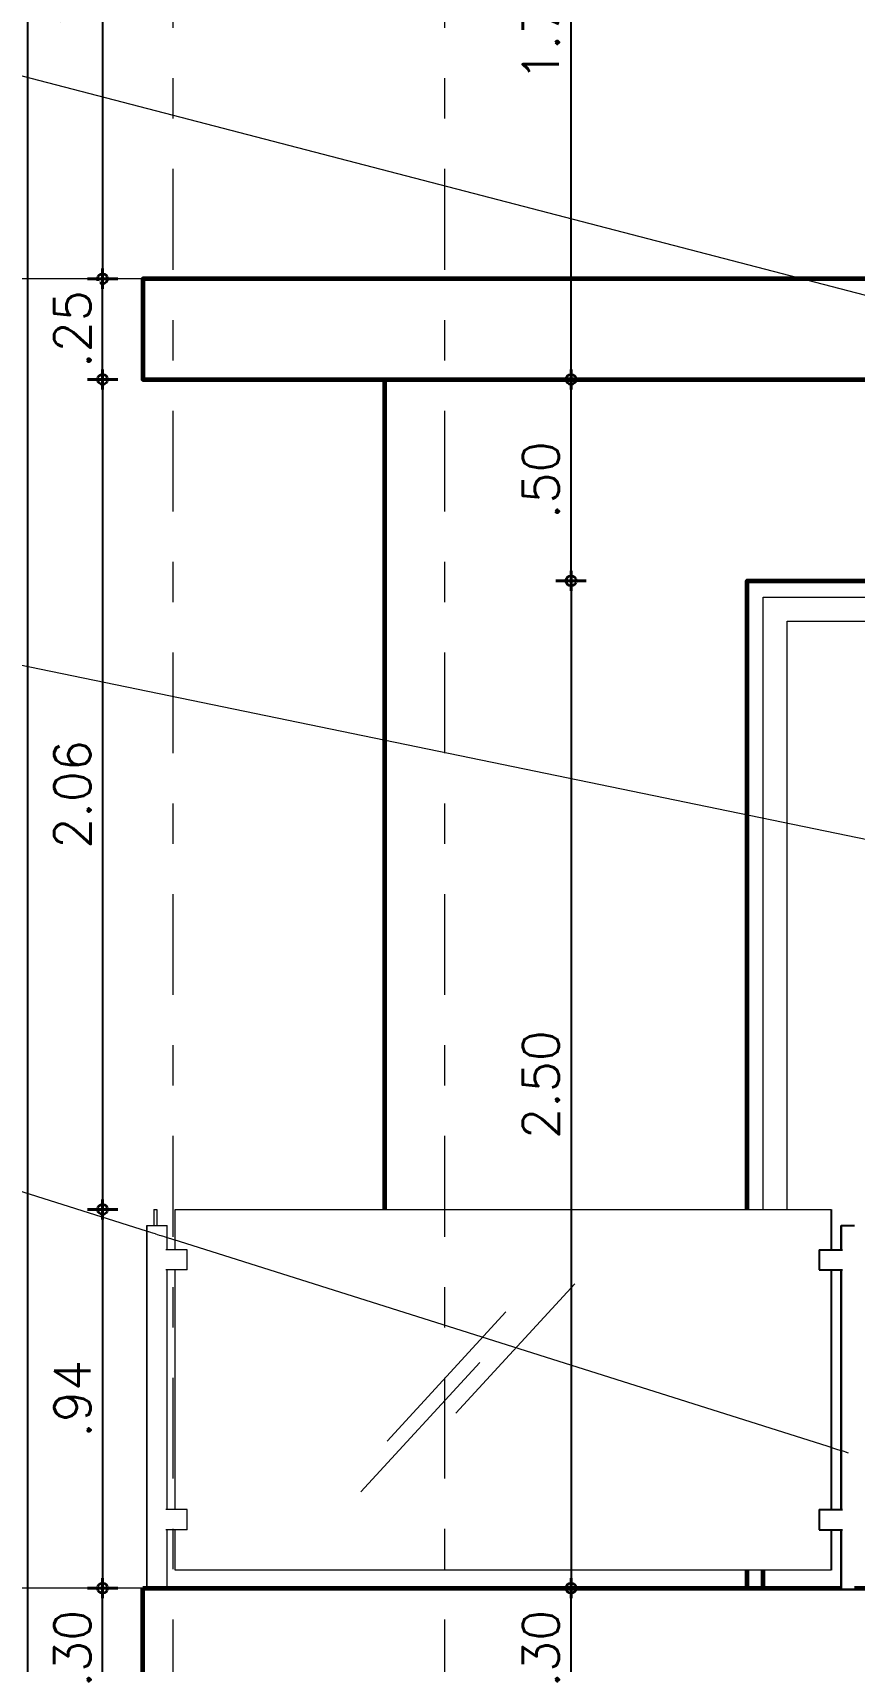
# Model space of a CAD drawing. Header units: metres. Extents: x -50 to 76, y -61 to 14.
# Drawn here: x -45.851 to -43.81, y -35.728 to -31.685 of the extents above; entities that cross this region are included whole.
import ezdxf

# ---------------------------------------------------------------- set-up
doc = ezdxf.new("R2010")
doc.units = ezdxf.units.M
doc.header["$MEASUREMENT"] = 0
doc.set_wipeout_variables(frame=1)
for name, pattern in [('CENTERX2', [4, 2.5, -0.5, 0.5, -0.5]), ('DASHDOT2', [0.5, 0.25, -0.125, 0, -0.125]), ('Wipeout_Contour', [1, 0, -1])]:
    doc.linetypes.add(name, pattern=pattern)
for name, color, linetype, lineweight in [('0_Pluma_Nº__1', 153, 'Continuous', 13), ('1 BARANDAS', 173, 'Continuous', 25), ('1 CALCAS', 255, 'Continuous', 60), ('1 NIVELES', 145, 'Continuous', 18), ('1 PUERTAS', 251, 'Continuous', 18), ('COTA10', 153, 'Continuous', 13), ('COTAS', 251, 'Continuous', 35), ('EJES', 251, 'CENTERX2', 0), ('Interior - Escaleras & Barandillas_Pluma_Nº__11', 171, 'Continuous', 18)]:
    doc.layers.add(name, color=color, linetype=linetype, lineweight=lineweight)
doc.layers.add('Interior - Escaleras & Barandillas', color=7, linetype='Continuous')
doc.layers.add('Interior - Escaleras & Barandillas_Pluma_Nº__91', color=171, linetype='Continuous', lineweight=13, true_color=0xaaaaff)
doc.styles.add('cotas', font='romans.shx')
doc.dimstyles.new('COT-50', dxfattribs={"dimscale": 0.5, "dimtxt": 0.18, "dimasz": 0.05, "dimexe": 0.08, "dimexo": 0.1, "dimgap": 0.06, "dimtad": 1, "dimzin": 4, "dimdsep": 46, "dimtxsty": 'cotas', "dimblk1": 'COTA', "dimblk2": 'COTA', "dimsah": 1, "dimcen": 0.09, "dimse1": 1, "dimse2": 1, "dimclrd": 256, "dimclre": 253, "dimclrt": 14, "dimadec": 0, "dimazin": 0, "dimtfac": 1, "dimtix": 1, "dimtmove": 0, "dimatfit": 3, "dimldrblk": 'COTA', "dimfxl": 1, "dimtfill": 1, "dimtfillclr": 256, "dimtolj": 1, "dimtzin": 12, "dimarcsym": 0})

# ---------------------------------------------------------------- blocks, each defined once
blk = doc.blocks.new('COTA')
for p, q in [((-1, 0), (1, 0)), ((0, 1.5), (0, -1.5))]:
    blk.add_line(p, q)
blk.add_circle((0, 0), 0.5)
blk = doc.blocks.new('*D674')
at = {"layer": 'COTAS', "lineweight": -2, "transparency": 16777216}
blk.add_line((-45.8625, -38.7713), (-45.8625, -30.8213), dxfattribs=at)
at = {"layer": 'Defpoints', "color": 0, "transparency": 16777216}
for p in [(-45.8625, -30.7963), (-42.0768, -30.7963), (-45.4823, -38.7963)]:
    blk.add_point(p, dxfattribs=at)
at = {"layer": 'COTAS', "lineweight": -2, "transparency": 16777216, "xscale": 0.025, "yscale": 0.025, "zscale": 0.025}
for p, rotation in [((-45.8625, -30.7963), 90), ((-45.8625, -38.7963), 270)]:
    blk.add_blockref('COTA', p, dxfattribs=dict(at, rotation=rotation))
at = {"layer": 'COTAS', "color": 14, "transparency": 16777216, "insert": (-45.9375, -34.7963), "char_height": 0.09, "attachment_point": 5, "rotation": 90, "style": 'cotas', "bg_fill": 3, "box_fill_scale": 1.25, "bg_fill_color": 256, "bg_fill_true_color": 13158600, "bg_fill_transparency": 0}
blk.add_mtext('\\A1;8.00', dxfattribs=at)
blk = doc.blocks.new('*D675')
at = {"layer": 'COTAS', "lineweight": -2, "transparency": 16777216}
blk.add_line((-45.6768, -30.8213), (-45.6768, -32.2713), dxfattribs=at)
at = {"layer": 'Defpoints', "color": 0, "transparency": 16777216}
for p in [(-42.0768, -30.7963), (-45.6768, -32.2963), (-42.0768, -32.2963)]:
    blk.add_point(p, dxfattribs=at)
at = {"layer": 'COTAS', "lineweight": -2, "transparency": 16777216, "xscale": 0.025, "yscale": 0.025, "zscale": 0.025}
for p, rotation in [((-45.6768, -30.7963), 90), ((-45.6768, -32.2963), 270)]:
    blk.add_blockref('COTA', p, dxfattribs=dict(at, rotation=rotation))
at = {"layer": 'COTAS', "color": 14, "transparency": 16777216, "insert": (-45.7518, -31.5463), "char_height": 0.09, "attachment_point": 5, "rotation": 90, "style": 'cotas', "bg_fill": 3, "box_fill_scale": 1.25, "bg_fill_color": 256, "bg_fill_true_color": 13158600, "bg_fill_transparency": 0}
blk.add_mtext('\\A1;1.50', dxfattribs=at)
blk = doc.blocks.new('*D676')
at = {"layer": 'COTAS', "lineweight": -2, "transparency": 16777216}
blk.add_line((-45.6768, -32.5213), (-45.6768, -32.3213), dxfattribs=at)
at = {"layer": 'Defpoints', "color": 0, "transparency": 16777216}
for p in [(-45.5768, -32.2963), (-45.5768, -32.5463)]:
    blk.add_point(p, dxfattribs=at)
at = {"layer": 'COTAS', "lineweight": -2, "transparency": 16777216, "xscale": 0.025, "yscale": 0.025, "zscale": 0.025}
for p, rotation in [((-45.6768, -32.2963), 90), ((-45.6768, -32.5463), 270)]:
    blk.add_blockref('COTA', p, dxfattribs=dict(at, rotation=rotation))
at = {"layer": 'COTAS', "color": 14, "transparency": 16777216, "insert": (-45.7518, -32.4213), "char_height": 0.09, "attachment_point": 5, "rotation": 90, "style": 'cotas', "bg_fill": 3, "box_fill_scale": 1.25, "bg_fill_color": 256, "bg_fill_true_color": 13158600, "bg_fill_transparency": 0}
blk.add_mtext('\\A1;.25', dxfattribs=at)
at = {"layer": 'Defpoints', "color": 0, "transparency": 16777216}
blk.add_point((-45.6768, -32.2963), dxfattribs=at)
blk = doc.blocks.new('*D677')
at = {"layer": 'COTAS', "lineweight": -2, "transparency": 16777216}
blk.add_line((-45.6768, -32.5713), (-45.6768, -34.5813), dxfattribs=at)
at = {"layer": 'Defpoints', "color": 0, "transparency": 16777216}
for p in [(-45.5768, -32.5463), (-45.6768, -34.6063), (-45.4969, -34.6063)]:
    blk.add_point(p, dxfattribs=at)
at = {"layer": 'COTAS', "lineweight": -2, "transparency": 16777216, "xscale": 0.025, "yscale": 0.025, "zscale": 0.025}
for p, rotation in [((-45.6768, -32.5463), 90), ((-45.6768, -34.6063), 270)]:
    blk.add_blockref('COTA', p, dxfattribs=dict(at, rotation=rotation))
at = {"layer": 'COTAS', "color": 14, "transparency": 16777216, "insert": (-45.7518, -33.5763), "char_height": 0.09, "attachment_point": 5, "rotation": 90, "style": 'cotas', "bg_fill": 3, "box_fill_scale": 1.25, "bg_fill_color": 256, "bg_fill_true_color": 13158600, "bg_fill_transparency": 0}
blk.add_mtext('\\A1;2.06', dxfattribs=at)
blk = doc.blocks.new('*D678')
at = {"layer": 'COTAS', "lineweight": -2, "transparency": 16777216}
blk.add_line((-45.6768, -34.6313), (-45.6768, -35.5213), dxfattribs=at)
at = {"layer": 'Defpoints', "color": 0, "transparency": 16777216}
for p in [(-45.4969, -34.6063), (-45.6768, -35.5463), (-45.5768, -35.5463)]:
    blk.add_point(p, dxfattribs=at)
at = {"layer": 'COTAS', "lineweight": -2, "transparency": 16777216, "xscale": 0.025, "yscale": 0.025, "zscale": 0.025}
for p, rotation in [((-45.6768, -34.6063), 90), ((-45.6768, -35.5463), 270)]:
    blk.add_blockref('COTA', p, dxfattribs=dict(at, rotation=rotation))
at = {"layer": 'COTAS', "color": 14, "transparency": 16777216, "insert": (-45.7518, -35.0763), "char_height": 0.09, "attachment_point": 5, "rotation": 90, "style": 'cotas', "bg_fill": 3, "box_fill_scale": 1.25, "bg_fill_color": 256, "bg_fill_true_color": 13158600, "bg_fill_transparency": 0}
blk.add_mtext('\\A1;.94', dxfattribs=at)
blk = doc.blocks.new('*D679')
at = {"layer": 'COTAS', "lineweight": -2, "transparency": 16777216}
blk.add_line((-45.6768, -35.8213), (-45.6768, -35.5713), dxfattribs=at)
at = {"layer": 'Defpoints', "color": 0, "transparency": 16777216}
for p in [(-45.6768, -35.5463), (-45.5768, -35.5463), (-45.5768, -35.8463)]:
    blk.add_point(p, dxfattribs=at)
at = {"layer": 'COTAS', "lineweight": -2, "transparency": 16777216, "xscale": 0.025, "yscale": 0.025, "zscale": 0.025}
for p, rotation in [((-45.6768, -35.5463), 90), ((-45.6768, -35.8463), 270)]:
    blk.add_blockref('COTA', p, dxfattribs=dict(at, rotation=rotation))
at = {"layer": 'COTAS', "color": 14, "transparency": 16777216, "insert": (-45.7518, -35.6963), "char_height": 0.09, "attachment_point": 5, "rotation": 90, "style": 'cotas', "bg_fill": 3, "box_fill_scale": 1.25, "bg_fill_color": 256, "bg_fill_true_color": 13158600, "bg_fill_transparency": 0}
blk.add_mtext('\\A1;.30', dxfattribs=at)
blk = doc.blocks.new('*D685')
at = {"layer": 'COTAS', "lineweight": -2, "transparency": 16777216}
blk.add_line((-44.5138, -35.8213), (-44.5138, -35.5713), dxfattribs=at)
at = {"layer": 'Defpoints', "color": 0, "transparency": 16777216}
for p in [(-45.5768, -35.5463), (-44.5138, -35.5463), (-45.5768, -35.8463)]:
    blk.add_point(p, dxfattribs=at)
at = {"layer": 'COTAS', "lineweight": -2, "transparency": 16777216, "xscale": 0.025, "yscale": 0.025, "zscale": 0.025}
for p, rotation in [((-44.5138, -35.5463), 90), ((-44.5138, -35.8463), 270)]:
    blk.add_blockref('COTA', p, dxfattribs=dict(at, rotation=rotation))
at = {"layer": 'COTAS', "color": 14, "transparency": 16777216, "insert": (-44.5888, -35.6963), "char_height": 0.09, "attachment_point": 5, "rotation": 90, "style": 'cotas', "bg_fill": 3, "box_fill_scale": 1.25, "bg_fill_color": 256, "bg_fill_true_color": 13158600, "bg_fill_transparency": 0}
blk.add_mtext('\\A1;.30', dxfattribs=at)
blk = doc.blocks.new('*D686')
at = {"layer": 'COTAS', "lineweight": -2, "transparency": 16777216}
blk.add_line((-44.5138, -33.0713), (-44.5138, -35.5213), dxfattribs=at)
at = {"layer": 'Defpoints', "color": 0, "transparency": 16777216}
for p in [(-44.0768, -33.0463), (-44.5138, -35.5463), (-44.0768, -35.5463)]:
    blk.add_point(p, dxfattribs=at)
at = {"layer": 'COTAS', "lineweight": -2, "transparency": 16777216, "xscale": 0.025, "yscale": 0.025, "zscale": 0.025}
for p, rotation in [((-44.5138, -33.0463), 90), ((-44.5138, -35.5463), 270)]:
    blk.add_blockref('COTA', p, dxfattribs=dict(at, rotation=rotation))
at = {"layer": 'COTAS', "color": 14, "transparency": 16777216, "insert": (-44.5888, -34.2963), "char_height": 0.09, "attachment_point": 5, "rotation": 90, "style": 'cotas', "bg_fill": 3, "box_fill_scale": 1.25, "bg_fill_color": 256, "bg_fill_true_color": 13158600, "bg_fill_transparency": 0}
blk.add_mtext('\\A1;2.50', dxfattribs=at)
blk = doc.blocks.new('*D687')
at = {"layer": 'COTAS', "lineweight": -2, "transparency": 16777216}
blk.add_line((-44.5138, -33.0213), (-44.5138, -32.5713), dxfattribs=at)
at = {"layer": 'Defpoints', "color": 0, "transparency": 16777216}
for p in [(-44.5138, -32.5463), (-42.0768, -32.5463), (-42.0768, -33.0463)]:
    blk.add_point(p, dxfattribs=at)
at = {"layer": 'COTAS', "lineweight": -2, "transparency": 16777216, "xscale": 0.025, "yscale": 0.025, "zscale": 0.025}
for p, rotation in [((-44.5138, -32.5463), 90), ((-44.5138, -33.0463), 270)]:
    blk.add_blockref('COTA', p, dxfattribs=dict(at, rotation=rotation))
at = {"layer": 'COTAS', "color": 14, "transparency": 16777216, "insert": (-44.5888, -32.7963), "char_height": 0.09, "attachment_point": 5, "rotation": 90, "style": 'cotas', "bg_fill": 3, "box_fill_scale": 1.25, "bg_fill_color": 256, "bg_fill_true_color": 13158600, "bg_fill_transparency": 0}
blk.add_mtext('\\A1;.50', dxfattribs=at)
blk = doc.blocks.new('*D688')
at = {"layer": 'COTAS', "lineweight": -2, "transparency": 16777216}
blk.add_line((-44.5138, -32.5213), (-44.5138, -30.8213), dxfattribs=at)
at = {"layer": 'Defpoints', "color": 0, "transparency": 16777216}
for p in [(-44.5138, -30.7963), (-42.0768, -30.7963), (-42.0768, -32.5463)]:
    blk.add_point(p, dxfattribs=at)
at = {"layer": 'COTAS', "lineweight": -2, "transparency": 16777216, "xscale": 0.025, "yscale": 0.025, "zscale": 0.025}
for p, rotation in [((-44.5138, -30.7963), 90), ((-44.5138, -32.5463), 270)]:
    blk.add_blockref('COTA', p, dxfattribs=dict(at, rotation=rotation))
at = {"layer": 'COTAS', "color": 14, "transparency": 16777216, "insert": (-44.5888, -31.6713), "char_height": 0.09, "attachment_point": 5, "rotation": 90, "style": 'cotas', "bg_fill": 3, "box_fill_scale": 1.25, "bg_fill_color": 256, "bg_fill_true_color": 13158600, "bg_fill_transparency": 0}
blk.add_mtext('\\A1;1.75', dxfattribs=at)

msp = doc.modelspace()

# ---------------------------------------------------------------- linework, layer by layer
at = {"layer": '0_Pluma_Nº__1', "color": 7, "linetype": 'Continuous', "lineweight": 13}
msp.add_line((-45.4823, -32.2963), (-45.8823, -32.2963), dxfattribs=at)
at = {"layer": '1 CALCAS'}
msp.add_lwpolyline([(-42.0768, -32.2963), (-45.5768, -32.2963), (-45.5768, -32.5463), (-42.0768, -32.5463)], dxfattribs=at)

# ---------------------------------------------------------------- wipeouts: each hides what was drawn before it
at = {"ltscale": 28.804968}
msp.add_wipeout([(-43.843, -35.3513), (-43.8427, -35.3513), (-43.8427, -34.7563), (-43.843, -34.7563)], dxfattribs=at).dxf.layer = '1 BARANDAS'
at = {"color": 254, "linetype": 'Wipeout_Contour', "lineweight": 0, "ltscale": 44.095804}
msp.add_wipeout([(-45.5499, -34.6463), (-45.5463, -34.6463), (-45.5419, -34.6463), (-45.5419, -34.6063), (-45.5499, -34.6063)], dxfattribs=at).dxf.layer = 'Interior - Escaleras & Barandillas'

# ---------------------------------------------------------------- next in the draw order: linework, layer by layer
at = {"layer": 'Interior - Escaleras & Barandillas_Pluma_Nº__11', "color": 171, "linetype": 'Continuous', "lineweight": 18}
for p, q in [((-45.5499, -34.6063), (-45.5499, -34.6463)), ((-45.5499, -34.6063), (-45.5419, -34.6063)), ((-45.5419, -34.6063), (-45.5419, -34.6463))]:
    msp.add_line(p, q, dxfattribs=at)

# ---------------------------------------------------------------- next in the draw order: wipeouts: each hides what was drawn before it
at = {"ltscale": 28.802956}
msp.add_wipeout([(-43.8427, -34.7563), (-43.8427, -35.3513), (-43.8418, -35.3513), (-43.8418, -34.7563)], dxfattribs=at).dxf.layer = '1 BARANDAS'

# ---------------------------------------------------------------- next in the draw order: wipeouts: each hides what was drawn before it
at = {"ltscale": 28.798958}
msp.add_wipeout([(-43.8418, -34.7563), (-43.8418, -35.3513), (-43.8403, -35.3513), (-43.8403, -34.7563)], dxfattribs=at).dxf.layer = '1 BARANDAS'
at = {"color": 254, "linetype": 'Wipeout_Contour', "lineweight": 0, "ltscale": 34.812206}
msp.add_wipeout([(-45.5669, -35.5463), (-45.5666, -35.5463), (-45.5666, -34.6463), (-45.5669, -34.6463)], dxfattribs=at).dxf.layer = 'Interior - Escaleras & Barandillas'

# ---------------------------------------------------------------- next in the draw order: wipeouts: each hides what was drawn before it
at = {"color": 254, "linetype": 'Wipeout_Contour', "lineweight": 0, "ltscale": 34.809524}
msp.add_wipeout([(-45.5666, -35.5463), (-45.5654, -35.5463), (-45.5654, -34.6463), (-45.5666, -34.6463)], dxfattribs=at).dxf.layer = 'Interior - Escaleras & Barandillas'

# ---------------------------------------------------------------- next in the draw order: wipeouts: each hides what was drawn before it
at = {"color": 254, "linetype": 'Wipeout_Contour', "lineweight": 0, "ltscale": 34.804208}
msp.add_wipeout([(-45.5654, -35.5463), (-45.5636, -35.5463), (-45.5636, -34.6463), (-45.5654, -34.6463)], dxfattribs=at).dxf.layer = 'Interior - Escaleras & Barandillas'

# ---------------------------------------------------------------- next in the draw order: wipeouts: each hides what was drawn before it
at = {"color": 254, "linetype": 'Wipeout_Contour', "lineweight": 0, "ltscale": 34.796419}
msp.add_wipeout([(-45.5636, -35.5463), (-45.5611, -35.5463), (-45.5611, -34.6463), (-45.5636, -34.6463)], dxfattribs=at).dxf.layer = 'Interior - Escaleras & Barandillas'

# ---------------------------------------------------------------- next in the draw order: wipeouts: each hides what was drawn before it
at = {"color": 254, "linetype": 'Wipeout_Contour', "lineweight": 0, "ltscale": 34.786395}
msp.add_wipeout([(-45.5611, -34.6463), (-45.5611, -35.5463), (-45.558, -35.5463), (-45.558, -34.6463)], dxfattribs=at).dxf.layer = 'Interior - Escaleras & Barandillas'

# ---------------------------------------------------------------- next in the draw order: wipeouts: each hides what was drawn before it
at = {"color": 254, "linetype": 'Wipeout_Contour', "lineweight": 0, "ltscale": 34.774441}
msp.add_wipeout([(-45.558, -35.5463), (-45.5544, -35.5463), (-45.5544, -34.6463), (-45.558, -34.6463)], dxfattribs=at).dxf.layer = 'Interior - Escaleras & Barandillas'

# ---------------------------------------------------------------- next in the draw order: wipeouts: each hides what was drawn before it
at = {"color": 254, "linetype": 'Wipeout_Contour', "lineweight": 0, "ltscale": 34.760921}
msp.add_wipeout([(-45.5544, -35.5463), (-45.5505, -35.5463), (-45.5505, -34.6463), (-45.5544, -34.6463)], dxfattribs=at).dxf.layer = 'Interior - Escaleras & Barandillas'

# ---------------------------------------------------------------- next in the draw order: wipeouts: each hides what was drawn before it
at = {"color": 254, "linetype": 'Wipeout_Contour', "lineweight": 0, "ltscale": 34.746245}
msp.add_wipeout([(-45.5505, -35.5463), (-45.5463, -35.5463), (-45.5463, -34.6463), (-45.5505, -34.6463)], dxfattribs=at).dxf.layer = 'Interior - Escaleras & Barandillas'

# ---------------------------------------------------------------- next in the draw order: linework, layer by layer
at = {"layer": 'Interior - Escaleras & Barandillas_Pluma_Nº__11', "color": 171, "linetype": 'Continuous', "lineweight": 18}
for p, q in [((-45.5669, -34.6463), (-45.5666, -34.6463)), ((-45.5669, -35.5463), (-45.5669, -34.6463))]:
    msp.add_line(p, q, dxfattribs=at)

# ---------------------------------------------------------------- next in the draw order: wipeouts: each hides what was drawn before it
at = {"color": 254, "linetype": 'Wipeout_Contour', "lineweight": 0, "ltscale": 34.730859}
msp.add_wipeout([(-45.5463, -35.5463), (-45.5419, -35.5463), (-45.5419, -34.6463), (-45.5463, -34.6463)], dxfattribs=at).dxf.layer = 'Interior - Escaleras & Barandillas'

# ---------------------------------------------------------------- next in the draw order: linework, layer by layer
at = {"layer": 'Interior - Escaleras & Barandillas_Pluma_Nº__11', "color": 171, "linetype": 'Continuous', "lineweight": 18}
for p, q in [((-45.5666, -34.6463), (-45.5654, -34.6463)), ((-45.5654, -34.6463), (-45.5636, -34.6463))]:
    msp.add_line(p, q, dxfattribs=at)

# ---------------------------------------------------------------- next in the draw order: wipeouts: each hides what was drawn before it
at = {"color": 254, "linetype": 'Wipeout_Contour', "lineweight": 0, "ltscale": 34.715232}
msp.add_wipeout([(-45.5419, -35.5463), (-45.5376, -35.5463), (-45.5376, -34.6463), (-45.5419, -34.6463)], dxfattribs=at).dxf.layer = 'Interior - Escaleras & Barandillas'

# ---------------------------------------------------------------- next in the draw order: linework, layer by layer
at = {"layer": 'Interior - Escaleras & Barandillas_Pluma_Nº__11', "color": 171, "linetype": 'Continuous', "lineweight": 18}
for p, q in [((-45.5636, -34.6463), (-45.5611, -34.6463)), ((-45.5611, -34.6463), (-45.558, -34.6463))]:
    msp.add_line(p, q, dxfattribs=at)

# ---------------------------------------------------------------- next in the draw order: wipeouts: each hides what was drawn before it
at = {"color": 254, "linetype": 'Wipeout_Contour', "lineweight": 0, "ltscale": 34.699838}
msp.add_wipeout([(-45.5376, -34.6463), (-45.5376, -35.5463), (-45.5334, -35.5463), (-45.5334, -34.6463)], dxfattribs=at).dxf.layer = 'Interior - Escaleras & Barandillas'

# ---------------------------------------------------------------- next in the draw order: linework, layer by layer
at = {"layer": 'Interior - Escaleras & Barandillas_Pluma_Nº__11', "color": 171, "linetype": 'Continuous', "lineweight": 18}
msp.add_line((-45.558, -34.6463), (-45.5544, -34.6463), dxfattribs=at)

# ---------------------------------------------------------------- next in the draw order: wipeouts: each hides what was drawn before it
at = {"color": 254, "linetype": 'Wipeout_Contour', "lineweight": 0, "ltscale": 34.685145}
msp.add_wipeout([(-45.5334, -35.5463), (-45.5294, -35.5463), (-45.5294, -34.6463), (-45.5334, -34.6463)], dxfattribs=at).dxf.layer = 'Interior - Escaleras & Barandillas'

# ---------------------------------------------------------------- next in the draw order: linework, layer by layer
at = {"layer": 'Interior - Escaleras & Barandillas_Pluma_Nº__11', "color": 171, "linetype": 'Continuous', "lineweight": 18}
msp.add_line((-45.5544, -34.6463), (-45.5505, -34.6463), dxfattribs=at)

# ---------------------------------------------------------------- next in the draw order: wipeouts: each hides what was drawn before it
at = {"color": 254, "linetype": 'Wipeout_Contour', "lineweight": 0, "ltscale": 34.671599}
msp.add_wipeout([(-45.5294, -35.5463), (-45.5259, -35.5463), (-45.5259, -34.6463), (-45.5294, -34.6463)], dxfattribs=at).dxf.layer = 'Interior - Escaleras & Barandillas'

# ---------------------------------------------------------------- next in the draw order: linework, layer by layer
at = {"layer": 'Interior - Escaleras & Barandillas_Pluma_Nº__11', "color": 171, "linetype": 'Continuous', "lineweight": 18}
msp.add_line((-45.5505, -34.6463), (-45.5463, -34.6463), dxfattribs=at)

# ---------------------------------------------------------------- next in the draw order: wipeouts: each hides what was drawn before it
at = {"color": 254, "linetype": 'Wipeout_Contour', "lineweight": 0, "ltscale": 34.659611}
msp.add_wipeout([(-45.5259, -34.6463), (-45.5259, -35.5463), (-45.5228, -35.5463), (-45.5228, -34.6463)], dxfattribs=at).dxf.layer = 'Interior - Escaleras & Barandillas'

# ---------------------------------------------------------------- next in the draw order: wipeouts: each hides what was drawn before it
at = {"color": 254, "linetype": 'Wipeout_Contour', "lineweight": 0, "ltscale": 34.649545}
msp.add_wipeout([(-45.5228, -35.5463), (-45.5203, -35.5463), (-45.5203, -34.6463), (-45.5228, -34.6463)], dxfattribs=at).dxf.layer = 'Interior - Escaleras & Barandillas'

# ---------------------------------------------------------------- next in the draw order: linework, layer by layer
at = {"layer": 'Interior - Escaleras & Barandillas_Pluma_Nº__11', "color": 171, "linetype": 'Continuous', "lineweight": 18}
msp.add_line((-45.5463, -34.6463), (-45.5419, -34.6463), dxfattribs=at)

# ---------------------------------------------------------------- next in the draw order: wipeouts: each hides what was drawn before it
at = {"color": 254, "linetype": 'Wipeout_Contour', "lineweight": 0, "ltscale": 105.529593}
msp.add_wipeout([(-45.5185, -34.6463), (-45.5203, -34.6463), (-45.5203, -35.5463), (-45.5185, -35.5463), (-45.5185, -35.4013), (-45.5196, -35.4013), (-45.5196, -35.3513), (-45.5185, -35.3513), (-45.5185, -34.7563), (-45.5196, -34.7563), (-45.5196, -34.7063), (-45.5185, -34.7063)], dxfattribs=at).dxf.layer = 'Interior - Escaleras & Barandillas'

# ---------------------------------------------------------------- next in the draw order: wipeouts: each hides what was drawn before it
at = {"color": 254, "linetype": 'Wipeout_Contour', "lineweight": 0, "ltscale": 35.31315}
msp.add_wipeout([(-45.5185, -34.7063), (-45.5173, -34.7063), (-45.5173, -34.6463), (-45.5185, -34.6463)], dxfattribs=at).dxf.layer = 'Interior - Escaleras & Barandillas'
at = {"color": 254, "linetype": 'Wipeout_Contour', "lineweight": 0, "ltscale": 34.674455}
msp.add_wipeout([(-45.5185, -35.3513), (-45.5173, -35.3513), (-45.5173, -34.7563), (-45.5185, -34.7563)], dxfattribs=at).dxf.layer = 'Interior - Escaleras & Barandillas'
at = {"color": 254, "linetype": 'Wipeout_Contour', "lineweight": 0, "ltscale": 33.946029}
msp.add_wipeout([(-45.5173, -35.4013), (-45.5185, -35.4013), (-45.5185, -35.5463), (-45.5173, -35.5463)], dxfattribs=at).dxf.layer = 'Interior - Escaleras & Barandillas'

# ---------------------------------------------------------------- next in the draw order: linework, layer by layer
at = {"layer": 'Interior - Escaleras & Barandillas_Pluma_Nº__11', "color": 171, "linetype": 'Continuous', "lineweight": 18}
msp.add_line((-45.5419, -34.6463), (-45.5376, -34.6463), dxfattribs=at)

# ---------------------------------------------------------------- next in the draw order: wipeouts: each hides what was drawn before it
at = {"color": 254, "linetype": 'Wipeout_Contour', "lineweight": 0, "ltscale": 35.310453}
msp.add_wipeout([(-45.5173, -34.7063), (-45.5169, -34.7063), (-45.5169, -34.6463), (-45.5173, -34.6463)], dxfattribs=at).dxf.layer = 'Interior - Escaleras & Barandillas'
at = {"color": 254, "linetype": 'Wipeout_Contour', "lineweight": 0, "ltscale": 34.671712}
msp.add_wipeout([(-45.5173, -35.3513), (-45.5169, -35.3513), (-45.5169, -34.7563), (-45.5173, -34.7563)], dxfattribs=at).dxf.layer = 'Interior - Escaleras & Barandillas'
at = {"color": 254, "linetype": 'Wipeout_Contour', "lineweight": 0, "ltscale": 33.943229}
msp.add_wipeout([(-45.5169, -35.4013), (-45.5173, -35.4013), (-45.5173, -35.5463), (-45.5169, -35.5463)], dxfattribs=at).dxf.layer = 'Interior - Escaleras & Barandillas'

# ---------------------------------------------------------------- next in the draw order: linework, layer by layer
at = {"layer": '0_Pluma_Nº__1', "color": 7, "linetype": 'Continuous', "lineweight": 13}
msp.add_line((-45.4823, -35.5463), (-45.8823, -35.5463), dxfattribs=at)
at = {"layer": '1 CALCAS'}
msp.add_line((-45.5768, -35.5463), (-42.0768, -35.5463), dxfattribs=at)
msp.add_lwpolyline([(-44.9768, -38.5963), (-44.9768, -35.8463), (-45.5768, -35.8463), (-45.5768, -35.5463)], dxfattribs=at)
at = {"layer": 'Interior - Escaleras & Barandillas_Pluma_Nº__11', "color": 171, "linetype": 'Continuous', "lineweight": 18}
for p, q in [((-45.5376, -34.6463), (-45.5334, -34.6463)), ((-45.5334, -34.6463), (-45.5294, -34.6463)), ((-45.5294, -34.6463), (-45.5259, -34.6463)), ((-45.5259, -34.6463), (-45.5228, -34.6463)), ((-45.5228, -34.6463), (-45.5203, -34.6463)), ((-45.5203, -34.6463), (-45.5185, -34.6463)), ((-45.5185, -34.6463), (-45.5173, -34.6463)), ((-45.5173, -34.6463), (-45.5169, -34.6463)), ((-45.5169, -34.7063), (-45.5169, -34.6463)), ((-45.5169, -35.3513), (-45.5169, -34.7563)), ((-45.5169, -35.5463), (-45.5169, -35.4013))]:
    msp.add_line(p, q, dxfattribs=at)

# ---------------------------------------------------------------- next in the draw order: wipeouts: each hides what was drawn before it
at = {"ltscale": 27.92246}
msp.add_wipeout([(-43.843, -35.5463), (-43.8427, -35.5463), (-43.8427, -35.4013), (-43.843, -35.4013)], dxfattribs=at).dxf.layer = '1 BARANDAS'
at = {"color": 254, "linetype": 'Wipeout_Contour', "lineweight": 0, "ltscale": 158.680605}
msp.add_wipeout([(-45.4669, -35.4013), (-45.4969, -35.4013), (-45.4969, -35.5013), (-43.868, -35.5013), (-43.868, -35.4013), (-43.898, -35.4013), (-43.898, -35.3513), (-43.868, -35.3513), (-43.868, -34.7563), (-43.898, -34.7563), (-43.898, -34.7063), (-43.868, -34.7063), (-43.868, -34.6063), (-45.4969, -34.6063), (-45.4969, -34.7063), (-45.4669, -34.7063), (-45.4669, -34.7563), (-45.4969, -34.7563), (-45.4969, -35.3513), (-45.4669, -35.3513)], dxfattribs=at).dxf.layer = 'Interior - Escaleras & Barandillas'

# ---------------------------------------------------------------- next in the draw order: linework, layer by layer
at = {"layer": '1 CALCAS'}
for p, q in [((-44.9768, -32.5463), (-44.9768, -34.6063)), ((-44.0768, -35.5463), (-44.0768, -35.5013)), ((-44.0368, -35.5463), (-44.0368, -35.5013))]:
    msp.add_line(p, q, dxfattribs=at)
msp.add_lwpolyline([(-44.0768, -34.6063), (-44.0768, -33.0463), (-42.0768, -33.0463)], dxfattribs=at)
at = {"layer": '1 PUERTAS'}
for points in [[(-44.0368, -34.6063), (-44.0368, -33.0863), (-42.1168, -33.0863), (-42.1168, -34.6463)], [(-43.9768, -34.6063), (-43.9768, -33.1463), (-43.1118, -33.1463), (-43.1118, -34.6063)]]:
    msp.add_lwpolyline(points, dxfattribs=at)
at = {"layer": 'EJES', "linetype": 'DASHDOT2'}
msp.add_line((-44.8268, -40.074), (-44.8268, -29.6766), dxfattribs=at)
at = {"layer": 'Interior - Escaleras & Barandillas_Pluma_Nº__11', "color": 171, "linetype": 'Continuous', "lineweight": 18}
for p, q in [((-45.4969, -34.6063), (-43.868, -34.6063)), ((-43.868, -35.5013), (-45.4969, -35.5013))]:
    msp.add_line(p, q, dxfattribs=at)

# ---------------------------------------------------------------- next in the draw order: wipeouts: each hides what was drawn before it
at = {"ltscale": 27.920383}
msp.add_wipeout([(-43.8427, -35.5463), (-43.8418, -35.5463), (-43.8418, -35.4013), (-43.8427, -35.4013)], dxfattribs=at).dxf.layer = '1 BARANDAS'
at = {"color": 254, "linetype": 'Wipeout_Contour', "lineweight": 0, "ltscale": 35.125813}
msp.add_wipeout([(-45.4669, -34.7063), (-45.5196, -34.7063), (-45.5196, -34.7563), (-45.4669, -34.7563)], dxfattribs=at).dxf.layer = 'Interior - Escaleras & Barandillas'
at = {"color": 254, "linetype": 'Wipeout_Contour', "lineweight": 0, "ltscale": 34.00802}
msp.add_wipeout([(-45.4669, -35.3513), (-45.5196, -35.3513), (-45.5196, -35.4013), (-45.4669, -35.4013)], dxfattribs=at).dxf.layer = 'Interior - Escaleras & Barandillas'

# ---------------------------------------------------------------- next in the draw order: linework, layer by layer
at = {"layer": 'EJES', "linetype": 'DASHDOT2'}
msp.add_line((-45.5018, -40.074), (-45.5018, -29.6766), dxfattribs=at)
at = {"layer": 'Interior - Escaleras & Barandillas_Pluma_Nº__11', "color": 171, "linetype": 'Continuous', "lineweight": 18}
for p, q in [((-45.4969, -34.7063), (-45.4969, -34.6063)), ((-45.4969, -35.3513), (-45.4969, -34.7563)), ((-45.4969, -35.5013), (-45.4969, -35.4013))]:
    msp.add_line(p, q, dxfattribs=at)
at = {"layer": 'Interior - Escaleras & Barandillas_Pluma_Nº__91', "color": 161, "linetype": 'Continuous', "lineweight": 13, "true_color": 0xaaaaff}
for p, q in [((-45.4669, -34.7063), (-45.5196, -34.7063)), ((-45.4669, -34.7563), (-45.4669, -34.7063)), ((-45.4669, -34.7563), (-45.5196, -34.7563)), ((-45.4669, -35.3513), (-45.5196, -35.3513)), ((-45.4669, -35.4013), (-45.4669, -35.3513)), ((-45.4669, -35.4013), (-45.5196, -35.4013))]:
    msp.add_line(p, q, dxfattribs=at)

# ---------------------------------------------------------------- next in the draw order: wipeouts: each hides what was drawn before it
at = {"ltscale": 29.568738}
msp.add_wipeout([(-43.843, -34.6463), (-43.843, -34.7063), (-43.8427, -34.7063), (-43.8427, -34.6463)], dxfattribs=at).dxf.layer = '1 BARANDAS'
at = {"ltscale": 27.916256}
msp.add_wipeout([(-43.8418, -35.5463), (-43.8403, -35.5463), (-43.8403, -35.4013), (-43.8418, -35.4013)], dxfattribs=at).dxf.layer = '1 BARANDAS'

# ---------------------------------------------------------------- next in the draw order: wipeouts: each hides what was drawn before it
at = {"ltscale": 29.56678}
msp.add_wipeout([(-43.8427, -34.7063), (-43.8418, -34.7063), (-43.8418, -34.6463), (-43.8427, -34.6463)], dxfattribs=at).dxf.layer = '1 BARANDAS'

# ---------------------------------------------------------------- next in the draw order: wipeouts: each hides what was drawn before it
at = {"ltscale": 29.562885}
msp.add_wipeout([(-43.8418, -34.7063), (-43.8403, -34.7063), (-43.8403, -34.6463), (-43.8418, -34.6463)], dxfattribs=at).dxf.layer = '1 BARANDAS'

# ---------------------------------------------------------------- next in the draw order: wipeouts: each hides what was drawn before it
at = {"ltscale": 84.311739}
msp.add_wipeout([(-43.8403, -34.6463), (-43.8403, -34.7063), (-43.8396, -34.7063), (-43.8396, -34.7563), (-43.8403, -34.7563), (-43.8403, -35.3513), (-43.8396, -35.3513), (-43.8396, -35.4013), (-43.8403, -35.4013), (-43.8403, -35.5463), (-43.8383, -35.5463), (-43.8383, -34.6463)], dxfattribs=at).dxf.layer = '1 BARANDAS'

# ---------------------------------------------------------------- next in the draw order: wipeouts: each hides what was drawn before it
at = {"ltscale": 28.739358}
msp.add_wipeout([(-43.8383, -35.5463), (-43.8358, -35.5463), (-43.8358, -34.6463), (-43.8383, -34.6463)], dxfattribs=at).dxf.layer = '1 BARANDAS'

# ---------------------------------------------------------------- next in the draw order: wipeouts: each hides what was drawn before it
at = {"ltscale": 28.730333}
msp.add_wipeout([(-43.8358, -34.6463), (-43.8358, -35.5463), (-43.833, -35.5463), (-43.833, -34.6463)], dxfattribs=at).dxf.layer = '1 BARANDAS'

# ---------------------------------------------------------------- next in the draw order: wipeouts: each hides what was drawn before it
at = {"ltscale": 28.720124}
msp.add_wipeout([(-43.833, -35.5463), (-43.8298, -35.5463), (-43.8298, -34.6463), (-43.833, -34.6463)], dxfattribs=at).dxf.layer = '1 BARANDAS'

# ---------------------------------------------------------------- next in the draw order: wipeouts: each hides what was drawn before it
at = {"ltscale": 28.709041}
msp.add_wipeout([(-43.8298, -35.5463), (-43.8264, -35.5463), (-43.8264, -34.6463), (-43.8298, -34.6463)], dxfattribs=at).dxf.layer = '1 BARANDAS'

# ---------------------------------------------------------------- next in the draw order: wipeouts: each hides what was drawn before it
at = {"ltscale": 28.69742}
msp.add_wipeout([(-43.8264, -35.5463), (-43.823, -35.5463), (-43.823, -34.6463), (-43.8264, -34.6463)], dxfattribs=at).dxf.layer = '1 BARANDAS'

# ---------------------------------------------------------------- next in the draw order: wipeouts: each hides what was drawn before it
at = {"ltscale": 28.685615}
msp.add_wipeout([(-43.823, -35.5463), (-43.8195, -35.5463), (-43.8195, -34.6463), (-43.823, -34.6463)], dxfattribs=at).dxf.layer = '1 BARANDAS'

# ---------------------------------------------------------------- next in the draw order: linework, layer by layer
at = {"layer": '1 BARANDAS'}
for p, q in [((-43.843, -34.6463), (-43.8427, -34.6463)), ((-43.843, -34.7063), (-43.843, -34.6463)), ((-43.8427, -34.6463), (-43.8418, -34.6463)), ((-43.8418, -34.6463), (-43.8403, -34.6463)), ((-43.843, -35.3513), (-43.843, -34.7563)), ((-43.843, -35.5463), (-43.843, -35.4013))]:
    msp.add_line(p, q, dxfattribs=at)

# ---------------------------------------------------------------- next in the draw order: wipeouts: each hides what was drawn before it
at = {"ltscale": 28.673986}
msp.add_wipeout([(-43.8195, -35.5463), (-43.8161, -35.5463), (-43.8161, -34.6463), (-43.8195, -34.6463)], dxfattribs=at).dxf.layer = '1 BARANDAS'

# ---------------------------------------------------------------- next in the draw order: linework, layer by layer
at = {"layer": '1 BARANDAS'}
msp.add_line((-43.8403, -34.6463), (-43.8383, -34.6463), dxfattribs=at)

# ---------------------------------------------------------------- next in the draw order: wipeouts: each hides what was drawn before it
at = {"ltscale": 28.662883}
msp.add_wipeout([(-43.8161, -35.5463), (-43.813, -35.5463), (-43.813, -34.6463), (-43.8161, -34.6463)], dxfattribs=at).dxf.layer = '1 BARANDAS'
at = {"ltscale": 29.536028}
msp.add_wipeout([(-43.898, -34.7063), (-43.898, -34.7563), (-43.8396, -34.7563), (-43.8396, -34.7063)], dxfattribs=at).dxf.layer = '1 BARANDAS'
at = {"ltscale": 28.19759}
msp.add_wipeout([(-43.898, -35.3513), (-43.898, -35.4013), (-43.8396, -35.4013), (-43.8396, -35.3513)], dxfattribs=at).dxf.layer = '1 BARANDAS'

# ---------------------------------------------------------------- next in the draw order: linework, layer by layer
at = {"layer": '1 BARANDAS'}
for p, q in [((-43.868, -34.6063), (-43.868, -34.7063)), ((-43.8383, -34.6463), (-43.8358, -34.6463)), ((-43.898, -34.7063), (-43.8396, -34.7063)), ((-43.898, -34.7063), (-43.898, -34.7563)), ((-43.898, -34.7563), (-43.8396, -34.7563)), ((-43.868, -34.7563), (-43.868, -35.3513)), ((-43.898, -35.3513), (-43.8396, -35.3513)), ((-43.898, -35.3513), (-43.898, -35.4013)), ((-43.898, -35.4013), (-43.8396, -35.4013)), ((-43.868, -35.4013), (-43.868, -35.5013))]:
    msp.add_line(p, q, dxfattribs=at)

# ---------------------------------------------------------------- next in the draw order: wipeouts: each hides what was drawn before it
at = {"ltscale": 28.652646}
msp.add_wipeout([(-43.813, -34.6463), (-43.813, -35.5463), (-43.8101, -35.5463), (-43.8101, -34.6463)], dxfattribs=at).dxf.layer = '1 BARANDAS'

# ---------------------------------------------------------------- next in the draw order: linework, layer by layer
at = {"layer": '1 BARANDAS'}
for p, q in [((-43.8358, -34.6463), (-43.833, -34.6463)), ((-43.833, -34.6463), (-43.8298, -34.6463)), ((-43.8298, -34.6463), (-43.8264, -34.6463)), ((-43.8264, -34.6463), (-43.823, -34.6463)), ((-43.823, -34.6463), (-43.8195, -34.6463)), ((-43.8195, -34.6463), (-43.8161, -34.6463)), ((-43.8161, -34.6463), (-43.813, -34.6463)), ((-43.813, -34.6463), (-43.8101, -34.6463))]:
    msp.add_line(p, q, dxfattribs=at)

# ---------------------------------------------------------------- next in the draw order: dimensions: what is measured, and where the dimension line sits
at = {"layer": 'COTAS'}
dim = msp.add_linear_dim(base=(-45.8625, -30.7963), p1=(-45.4823, -38.7963), p2=(-42.0768, -30.7963), angle=90, dimstyle='COT-50', dxfattribs=at)
dim.commit()
dim.dimension.update_dxf_attribs({"geometry": '*D674', "text_midpoint": (-45.9375, -34.7963)})

# ---------------------------------------------------------------- next in the draw order: linework, layer by layer
at = {"layer": 'COTA10'}
msp.add_line((-45.0355, -35.307), (-44.7404, -34.9862), dxfattribs=at)

# ---------------------------------------------------------------- next in the draw order: dimensions: what is measured, and where the dimension line sits
at = {"layer": 'COTAS'}
dim = msp.add_linear_dim(base=(-45.6768, -32.2963), p1=(-42.0768, -30.7963), p2=(-42.0768, -32.2963), angle=90, dimstyle='COT-50', dxfattribs=at)
dim.commit()
dim.dimension.update_dxf_attribs({"geometry": '*D675', "text_midpoint": (-45.7518, -31.5463)})

# ---------------------------------------------------------------- next in the draw order: dimensions: what is measured, and where the dimension line sits
dim = msp.add_linear_dim(base=(-45.6768, -32.2963), p1=(-45.5768, -32.5463), p2=(-45.5768, -32.2963), angle=90, dimstyle='COT-50', dxfattribs=at)
dim.commit()
dim.dimension.update_dxf_attribs({"geometry": '*D676', "text_midpoint": (-45.7518, -32.4213)})

# ---------------------------------------------------------------- next in the draw order: dimensions: what is measured, and where the dimension line sits
dim = msp.add_linear_dim(base=(-45.6768, -34.6063), p1=(-45.5768, -32.5463), p2=(-45.4969, -34.6063), angle=90, dimstyle='COT-50', dxfattribs=at)
dim.commit()
dim.dimension.update_dxf_attribs({"geometry": '*D677', "text_midpoint": (-45.7518, -33.5763)})

# ---------------------------------------------------------------- next in the draw order: dimensions: what is measured, and where the dimension line sits
dim = msp.add_linear_dim(base=(-45.6768, -35.5463), p1=(-45.4969, -34.6063), p2=(-45.5768, -35.5463), angle=90, dimstyle='COT-50', dxfattribs=at)
dim.commit()
dim.dimension.update_dxf_attribs({"geometry": '*D678', "text_midpoint": (-45.7518, -35.0763)})

# ---------------------------------------------------------------- next in the draw order: dimensions: what is measured, and where the dimension line sits
dim = msp.add_linear_dim(base=(-45.6768, -35.5463), p1=(-45.5768, -35.8463), p2=(-45.5768, -35.5463), angle=90, dimstyle='COT-50', dxfattribs=at)
dim.commit()
dim.dimension.update_dxf_attribs({"geometry": '*D679', "text_midpoint": (-45.7518, -35.6963)})

# ---------------------------------------------------------------- next in the draw order: dimensions: what is measured, and where the dimension line sits
dim = msp.add_linear_dim(base=(-44.5138, -35.5463), p1=(-45.5768, -35.8463), p2=(-45.5768, -35.5463), angle=90, dimstyle='COT-50', dxfattribs=at)
dim.commit()
dim.dimension.update_dxf_attribs({"geometry": '*D685', "text_midpoint": (-44.5888, -35.6963)})

# ---------------------------------------------------------------- next in the draw order: dimensions: what is measured, and where the dimension line sits
dim = msp.add_linear_dim(base=(-44.5138, -35.5463), p1=(-44.0768, -33.0463), p2=(-44.0768, -35.5463), angle=90, dimstyle='COT-50', dxfattribs=at)
dim.commit()
dim.dimension.update_dxf_attribs({"geometry": '*D686', "text_midpoint": (-44.5888, -34.2963)})

# ---------------------------------------------------------------- next in the draw order: linework, layer by layer
at = {"layer": '1 NIVELES'}
for p, q in [((-46.1507, -33.1989), (-43.098, -33.8285)), ((-46.2325, -34.45), (-43.8256, -35.21))]:
    msp.add_line(p, q, dxfattribs=at)
at = {"layer": 'COTA10'}
for p, q in [((-44.7998, -35.112), (-44.5047, -34.7912)), ((-44.9704, -35.1813), (-44.6753, -34.8605))]:
    msp.add_line(p, q, dxfattribs=at)

# ---------------------------------------------------------------- next in the draw order: dimensions: what is measured, and where the dimension line sits
at = {"layer": 'COTAS'}
dim = msp.add_linear_dim(base=(-44.5138, -32.5463), p1=(-42.0768, -33.0463), p2=(-42.0768, -32.5463), angle=90, dimstyle='COT-50', dxfattribs=at)
dim.commit()
dim.dimension.update_dxf_attribs({"geometry": '*D687', "text_midpoint": (-44.5888, -32.7963)})

# ---------------------------------------------------------------- next in the draw order: dimensions: what is measured, and where the dimension line sits
dim = msp.add_linear_dim(base=(-44.5138, -30.7963), p1=(-42.0768, -32.5463), p2=(-42.0768, -30.7963), angle=90, dimstyle='COT-50', dxfattribs=at)
dim.commit()
dim.dimension.update_dxf_attribs({"geometry": '*D688', "text_midpoint": (-44.5888, -31.6713)})

# ---------------------------------------------------------------- next in the draw order: linework, layer by layer
at = {"layer": '1 NIVELES'}
msp.add_line((-46.2739, -31.6898), (-43.4795, -32.416), dxfattribs=at)

doc.saveas('drawing.dxf')
